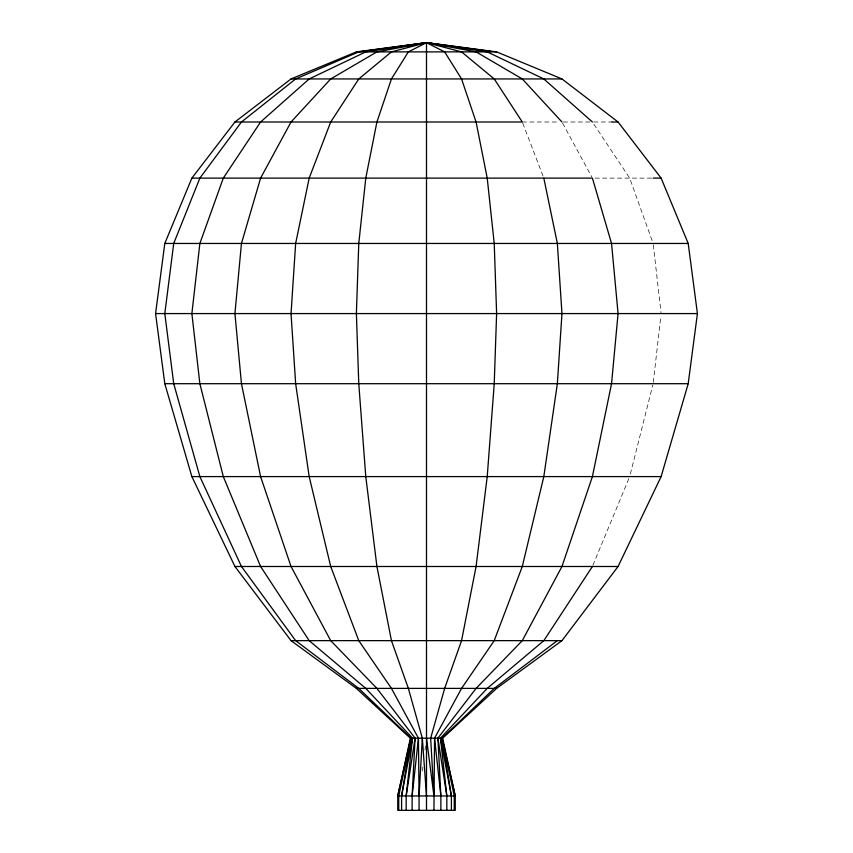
<?xml version="1.0" encoding="UTF-8"?>
<svg xmlns="http://www.w3.org/2000/svg" width="853" height="853" viewBox="0 0 853 853"><rect width="100%" height="100%" fill="white"/><g stroke="black" fill="none" stroke-linecap="round" stroke-linejoin="round"><path stroke-width="0.64" stroke-dasharray="4.26 3.2" d="M653.291 382.379L660.83 316.228M422.267 771.005L422.779 767.06M424.975 749.99L425.487 746.055M630.346 474.012L652.812 384.991M592.91 565.272L629.194 477.808M522.292 122L559.323 122M563.289 122L589.764 122M593.688 122L611.548 122M595.074 178.117L653.131 178.117M593.869 124.207L629.695 178.117L652.694 242.22M562.596 123.173L591.779 176.944M522.75 123.227L543.35 176.891M653.291 244.779L661.128 313.573"/><path stroke-width="1.28" d="M543.819 178.117L557.35 243.457L561.967 313.573L557.35 383.701L543.819 476.592L522.292 566.488L494.228 640.646L461.558 688.392L434.561 738.176L433.942 810.35M412.127 810.35L412.127 795.956L415.091 738.176L376.919 688.392L330.708 640.646L291.033 566.488L260.591 476.592L241.452 383.701L234.927 313.573L241.452 243.457L260.591 178.117L291.033 122L330.708 78.945L376.919 51.884L426.5 42.65L496.617 51.884L561.967 78.945L618.073 122L661.128 178.117L688.2 243.457L697.423 313.573L688.2 383.701L661.128 476.592L618.073 566.488L561.967 640.646L496.617 688.392L442.632 738.176L410.368 738.176L356.383 688.392L291.033 640.646L234.927 566.488L191.872 476.592L164.8 383.701L155.577 313.573L164.8 243.457L191.872 178.117L234.927 122L291.033 78.945L356.383 51.884L426.5 42.65L491.627 51.532M419.058 810.35L419.058 795.956L422.331 738.176L408.352 688.392L391.442 640.646L376.919 566.488L365.777 476.592L358.772 383.701L356.383 313.573L358.772 243.457L365.777 178.117L376.919 122L391.442 78.945L408.352 51.884L426.5 42.65L487.223 51.884L543.819 78.945L592.409 122M406.167 810.35L406.167 795.956L412.532 738.176L365.777 688.392L309.181 640.646L260.591 566.488L223.305 476.592L199.869 383.701L191.872 313.573L199.869 243.457L223.305 178.117L260.591 122L309.181 78.945L365.777 51.884L426.5 42.65L476.081 51.884L522.292 78.945L561.967 122M412.127 795.956L418.439 738.176L391.442 688.392L358.772 640.646L330.708 566.488L309.181 476.592L295.65 383.701L291.033 313.573L295.65 243.457L309.181 178.117L330.708 122L358.772 78.945L391.442 51.884L426.5 42.65L461.558 51.884L494.228 78.945L522.292 122L234.927 122M406.167 795.956L415.091 738.176M401.603 810.35L401.603 795.956L410.922 738.176L358.772 688.392L295.65 640.646L241.452 566.488L199.869 476.592L173.724 383.701L164.8 313.573L173.724 243.457L199.869 178.117L241.452 122L295.65 78.945L358.772 51.884L426.5 42.65L444.648 51.884L461.558 78.945L476.081 122L487.223 178.117L494.228 243.457L496.617 313.573L494.228 383.701L487.223 476.592L476.081 566.488L461.558 640.646L444.648 688.392L430.669 738.176L433.942 795.956L426.5 738.176M401.603 795.956L412.532 738.176M410.368 738.176L397.754 795.956L397.754 810.35L455.246 810.35L455.246 795.956L442.632 738.176M592.409 566.488L543.819 640.646L487.223 688.392L440.468 738.176L446.833 795.956L446.833 810.35M440.873 810.35L440.873 795.956L437.909 738.176L476.081 688.392L522.292 640.646L561.967 566.488L592.409 476.592L611.548 383.701L618.073 313.573L611.548 243.457L592.409 178.117L191.872 178.117M557.35 640.646L494.228 688.392L442.078 738.176L451.397 795.956L451.397 810.35M356.383 51.884L496.617 51.884M291.033 78.945L561.967 78.945M611.548 122L618.073 122M653.131 178.117L661.128 178.117M164.8 243.457L688.2 243.457M155.577 313.573L697.423 313.573M164.8 383.701L688.2 383.701M191.872 476.592L661.128 476.592M234.927 566.488L618.073 566.488M291.033 640.646L561.967 640.646M356.383 688.392L496.617 688.392M440.468 738.176L451.397 795.956M437.909 738.176L446.833 795.956M434.561 738.176L440.873 795.956M422.331 738.176L426.5 795.956M418.439 738.176L419.058 795.956M454.265 810.35L454.265 795.956L442.078 738.176L455.246 795.956L397.754 795.956L410.922 738.176L398.735 795.956L398.735 810.35M426.5 42.65L426.5 810.35"/></g></svg>
